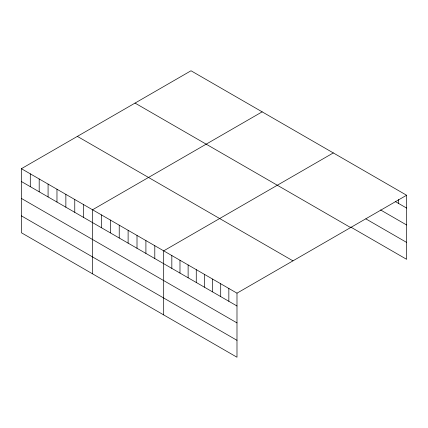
<?xml version="1.0" encoding="UTF-8"?>
<svg xmlns="http://www.w3.org/2000/svg" width="428" height="428" viewBox="0 0 428 428"><rect width="100%" height="100%" fill="white"/><g stroke="black" fill="none" stroke-linecap="round" stroke-linejoin="round"><path stroke-width="0.64" d="M21.4 168.696L236.989 293.164L236.989 357.23L21.4 232.757L21.4 168.696L191.011 70.77L406.6 195.243L406.6 259.304L350.676 227.017M262.155 111.847L92.544 209.774L92.544 273.834M333.3 152.924L163.689 250.845L163.689 314.906M236.989 293.164L406.6 195.243M395.199 201.486L406.6 208.072M380.54 209.929L406.6 224.978M365.876 218.885L406.6 242.398M135.039 103.089L350.628 227.557M77.372 136.382L292.961 260.85M21.4 181.526L236.989 305.993M21.4 198.431L236.989 322.899M21.4 215.851L236.989 340.319M398.457 199.518L398.457 203.37M228.846 288.461L228.846 301.291M220.704 283.759L220.704 296.588M212.556 279.061L212.556 291.885M204.413 274.359L204.413 287.183M196.265 269.656L196.265 282.485M188.122 264.953L188.122 277.783M179.979 260.251L179.979 273.08M171.831 255.548L171.831 268.377M154.797 245.709L154.797 258.539M145.905 240.579L145.905 253.403M137.008 235.443L137.008 248.272M128.116 230.307L128.116 243.136M119.225 225.176L119.225 238M110.333 220.04L110.333 232.869M101.436 214.904L101.436 227.733M83.653 204.638L83.653 217.467M74.761 199.501L74.761 212.331M65.864 194.366L65.864 207.195M56.972 189.235L56.972 202.064M48.08 184.099L48.08 196.928M39.189 178.963L39.189 191.792M30.292 173.832L30.292 186.656"/></g></svg>
